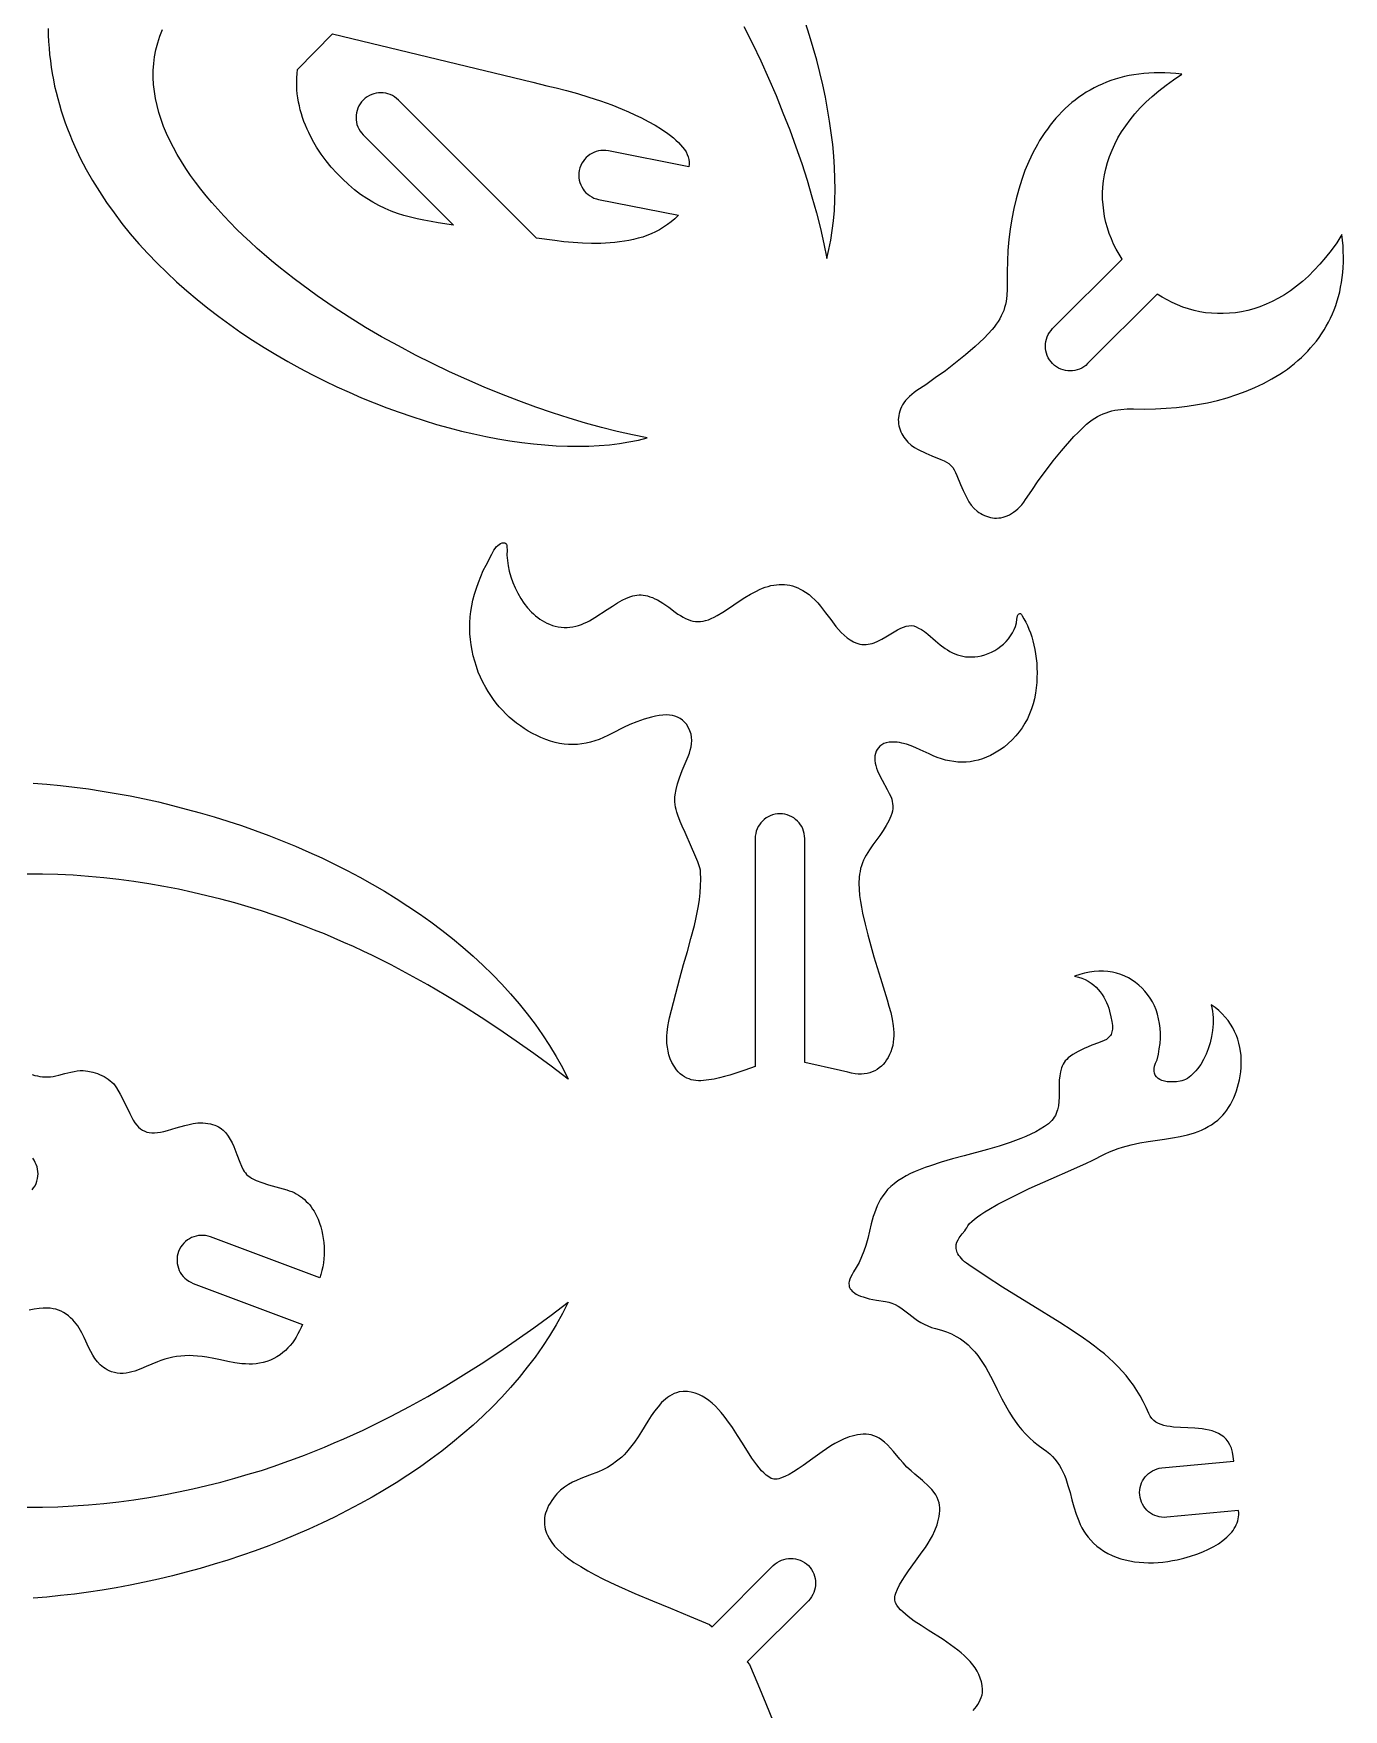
# Model space of a CAD drawing. Extents: x 4 to 246, y 5 to 420.
# Drawn here: x 164 to 243.5, y 225.2 to 326.9 of the extents above; entities that cross this region are included whole.
import ezdxf

# ---------------------------------------------------------------- set-up
doc = ezdxf.new("R2010")
doc.units = 0
doc.layers.add('IMPORT_-_TIRANO', color=18, linetype='CONTINUOUS')

msp = doc.modelspace()

# ---------------------------------------------------------------- linework, layer by layer
at = {"layer": 'IMPORT_-_TIRANO'}
for points in [[(207.12, 327.31), (207.64, 326.27), (208.14, 325.23), (208.61, 324.18), (209.07, 323.13), (209.49, 322.08), (209.9, 321.04), (210.27, 320.01), (210.63, 318.99), (210.95, 317.98), (211.25, 316.98), (211.52, 316.01), (211.76, 315.06), (211.97, 314.13), (212.15, 313.24), (212.28, 313.78), (212.39, 314.35), (212.48, 314.93), (212.56, 315.53), (212.61, 316.15), (212.64, 316.78), (212.65, 317.43), (212.64, 318.09), (212.62, 318.76), (212.57, 319.45), (212.51, 320.15), (212.42, 320.85), (212.32, 321.57), (212.2, 322.3), (212.06, 323.03), (211.9, 323.77), (211.73, 324.51), (211.54, 325.26), (211.32, 326.02), (211.1, 326.77), (210.85, 327.53)], [(164.91, 327.19), (164.92, 326.79), (164.94, 326.4), (164.97, 326), (165, 325.61), (165.05, 325.22), (165.1, 324.84), (165.16, 324.45), (165.23, 324.07), (165.31, 323.69), (165.4, 323.32), (165.5, 322.94), (165.6, 322.57), (165.71, 322.2), (165.83, 321.83), (165.95, 321.47), (166.09, 321.11), (166.23, 320.75), (166.38, 320.39), (166.53, 320.04), (166.86, 319.33), (167.22, 318.64), (167.61, 317.97), (168.02, 317.3), (168.45, 316.64), (168.91, 316), (169.39, 315.36), (169.89, 314.74), (170.42, 314.13), (170.96, 313.54), (171.52, 312.95), (172.11, 312.38), (172.7, 311.82), (173.32, 311.28), (173.95, 310.75), (174.6, 310.23), (175.26, 309.72), (175.93, 309.23), (176.61, 308.75), (177.31, 308.29), (178.01, 307.84), (178.73, 307.41), (179.45, 306.99), (180.19, 306.58), (180.92, 306.19), (181.67, 305.82), (182.42, 305.46), (183.17, 305.12), (183.93, 304.79), (184.69, 304.48), (185.45, 304.18), (186.21, 303.91), (186.97, 303.65), (187.73, 303.4), (188.48, 303.17), (189.24, 302.96), (189.99, 302.77), (190.73, 302.6), (191.47, 302.44), (192.2, 302.3), (192.93, 302.18), (193.64, 302.08), (194.35, 301.99), (195.05, 301.93), (195.73, 301.88), (196.41, 301.85), (197.07, 301.85), (197.72, 301.86), (198.35, 301.89), (198.97, 301.94), (199.57, 302.01), (200.15, 302.11), (200.72, 302.22), (201.26, 302.35), (200.37, 302.53), (199.44, 302.74), (198.49, 302.98), (197.51, 303.25), (196.52, 303.55), (195.51, 303.87), (194.49, 304.22), (193.46, 304.6), (192.42, 305), (191.37, 305.43), (190.32, 305.89), (189.27, 306.36), (188.23, 306.86), (187.19, 307.38), (186.16, 307.93), (185.14, 308.49), (184.16, 309.06), (183.18, 309.67), (182.21, 310.3), (181.24, 310.97), (180.77, 311.31), (180.3, 311.65), (179.83, 312.01), (179.37, 312.37), (178.91, 312.73), (178.46, 313.1), (178.02, 313.47), (177.59, 313.85), (177.16, 314.24), (176.75, 314.63), (176.35, 315.02), (175.95, 315.42), (175.57, 315.82), (175.2, 316.22), (174.84, 316.63), (174.5, 317.03), (174.17, 317.45), (173.85, 317.86), (173.55, 318.28), (173.27, 318.7), (173, 319.12), (172.75, 319.54), (172.51, 319.96), (172.3, 320.39), (172.1, 320.81), (171.92, 321.24), (171.77, 321.67), (171.63, 322.09), (171.52, 322.52), (171.43, 322.94), (171.36, 323.37), (171.31, 323.79), (171.29, 324.22), (171.29, 324.64), (171.32, 325.06), (171.37, 325.48), (171.45, 325.89), (171.56, 326.31), (171.7, 326.72), (171.86, 327.13)], [(164, 281.41), (164.83, 281.35), (165.67, 281.27), (166.51, 281.17), (167.36, 281.06), (168.2, 280.93), (169.05, 280.78), (169.9, 280.63), (170.75, 280.45), (171.6, 280.27), (172.45, 280.06), (173.29, 279.84), (174.14, 279.61), (174.98, 279.37), (175.82, 279.1), (176.65, 278.83), (177.48, 278.54), (178.3, 278.23), (179.11, 277.91), (179.92, 277.58), (180.72, 277.23), (181.51, 276.87), (182.29, 276.49), (183.06, 276.1), (183.82, 275.7), (184.57, 275.28), (185.31, 274.85), (186.03, 274.41), (186.74, 273.95), (187.44, 273.48), (188.12, 272.99), (188.79, 272.49), (189.44, 271.98), (190.07, 271.46), (190.69, 270.92), (191.29, 270.37), (191.87, 269.8), (192.43, 269.22), (192.97, 268.63), (193.48, 268.03), (193.98, 267.42), (194.45, 266.79), (194.9, 266.15), (195.33, 265.49), (195.73, 264.83), (196.11, 264.15), (196.46, 263.46), (195.42, 264.25), (194.37, 265.01), (193.31, 265.76), (192.26, 266.48), (191.19, 267.19), (190.12, 267.87), (189.04, 268.53), (187.95, 269.17), (186.84, 269.79), (185.72, 270.38), (184.59, 270.95), (184.02, 271.22), (183.44, 271.49), (182.85, 271.75), (182.27, 272.01), (181.67, 272.26), (181.07, 272.5), (180.47, 272.73), (179.86, 272.96), (179.24, 273.19), (178.62, 273.4), (177.85, 273.66), (177.05, 273.91), (176.23, 274.14), (175.4, 274.37), (174.55, 274.58), (173.69, 274.78), (172.82, 274.97), (171.93, 275.14), (171.03, 275.3), (170.12, 275.44), (169.21, 275.56), (168.29, 275.67), (167.36, 275.75), (166.44, 275.82), (165.51, 275.87), (164.58, 275.89), (163.65, 275.89)], [(163.95, 263.73), (164.1, 263.68), (164.26, 263.65), (164.41, 263.62), (164.57, 263.6), (164.73, 263.59), (164.89, 263.59), (165.06, 263.6), (165.22, 263.62), (165.39, 263.65), (165.57, 263.69), (165.92, 263.79), (166.3, 263.88), (166.49, 263.92), (166.67, 263.95), (166.86, 263.97), (167.04, 263.97), (167.33, 263.94), (167.62, 263.88), (167.76, 263.84), (167.9, 263.8), (168.04, 263.74), (168.18, 263.68), (168.31, 263.61), (168.44, 263.53), (168.56, 263.45), (168.68, 263.36), (168.78, 263.26), (168.89, 263.16), (168.98, 263.04), (169.06, 262.92), (169.29, 262.55), (169.49, 262.16), (169.87, 261.37), (169.97, 261.16), (170.07, 260.97), (170.18, 260.8), (170.29, 260.66), (170.4, 260.54), (170.51, 260.44), (170.64, 260.35), (170.77, 260.29), (170.9, 260.24), (171.05, 260.21), (171.2, 260.2), (171.37, 260.2), (171.55, 260.21), (171.74, 260.24), (171.94, 260.28), (172.16, 260.33), (172.69, 260.49), (173.2, 260.65), (173.46, 260.71), (173.72, 260.76), (174, 260.8), (174.15, 260.8), (174.3, 260.8), (174.46, 260.79), (174.61, 260.77), (174.76, 260.74), (174.89, 260.71), (175.02, 260.67), (175.13, 260.62), (175.24, 260.56), (175.35, 260.5), (175.44, 260.43), (175.53, 260.35), (175.69, 260.19), (175.84, 260), (175.96, 259.8), (176.07, 259.59), (176.17, 259.36), (176.36, 258.89), (176.54, 258.41), (176.64, 258.18), (176.75, 257.95), (176.81, 257.85), (176.88, 257.76), (176.95, 257.67), (177.04, 257.59), (177.14, 257.52), (177.25, 257.44), (177.38, 257.38), (177.53, 257.31), (177.87, 257.18), (178.28, 257.04), (179.39, 256.73), (179.54, 256.68), (179.69, 256.63), (179.83, 256.57), (179.97, 256.5), (180.1, 256.42), (180.22, 256.34), (180.35, 256.25), (180.46, 256.15), (180.57, 256.04), (180.68, 255.93), (180.78, 255.82), (180.88, 255.7), (180.96, 255.57), (181.05, 255.44), (181.2, 255.16), (181.29, 254.95), (181.38, 254.72), (181.45, 254.5), (181.51, 254.26), (181.56, 254.02), (181.6, 253.78), (181.63, 253.54), (181.65, 253.29), (181.66, 253.05), (181.65, 252.8), (181.63, 252.55), (181.61, 252.31), (181.57, 252.07), (181.52, 251.84), (181.46, 251.61), (181.39, 251.39), (174.77, 253.88), (174.62, 253.92), (174.47, 253.96), (174.32, 253.97), (174.18, 253.97), (174.03, 253.96), (173.89, 253.93), (173.75, 253.89), (173.62, 253.84), (173.49, 253.77), (173.37, 253.7), (173.25, 253.61), (173.15, 253.51), (173.05, 253.39), (172.97, 253.27), (172.89, 253.14), (172.83, 253), (172.78, 252.85), (172.75, 252.71), (172.74, 252.56), (172.74, 252.41), (172.75, 252.27), (172.78, 252.12), (172.82, 251.98), (172.87, 251.85), (172.93, 251.72), (173.01, 251.6), (173.1, 251.49), (173.2, 251.38), (173.31, 251.29), (173.44, 251.2), (173.57, 251.13), (173.71, 251.06), (180.34, 248.57), (180.26, 248.38), (180.17, 248.18), (180.07, 248), (179.97, 247.81), (179.86, 247.64), (179.73, 247.46), (179.6, 247.3), (179.46, 247.15), (179.31, 247), (179.15, 246.86), (178.98, 246.73), (178.79, 246.61), (178.6, 246.51), (178.4, 246.41), (178.18, 246.33), (177.95, 246.26), (177.74, 246.22), (177.53, 246.19), (177.32, 246.17), (177.11, 246.17), (176.89, 246.18), (176.67, 246.19), (176.24, 246.25), (175.81, 246.33), (175.38, 246.42), (174.96, 246.5), (174.55, 246.58), (174.26, 246.62), (173.98, 246.65), (173.72, 246.67), (173.46, 246.68), (173.2, 246.67), (172.96, 246.65), (172.71, 246.62), (172.47, 246.58), (172.23, 246.53), (171.99, 246.46), (171.76, 246.38), (171.54, 246.3), (171.21, 246.17), (170.87, 246.02), (170.53, 245.87), (170.18, 245.74), (170, 245.69), (169.82, 245.65), (169.65, 245.62), (169.47, 245.6), (169.29, 245.6), (169.11, 245.61), (168.93, 245.65), (168.75, 245.7), (168.62, 245.76), (168.49, 245.82), (168.38, 245.89), (168.27, 245.96), (168.17, 246.04), (168.07, 246.12), (167.9, 246.3), (167.75, 246.5), (167.62, 246.71), (167.5, 246.93), (167.39, 247.15), (167.11, 247.78), (166.96, 248.07), (166.8, 248.35), (166.72, 248.49), (166.62, 248.61), (166.52, 248.74), (166.41, 248.86), (166.28, 248.98), (166.15, 249.09), (166, 249.19), (165.84, 249.3), (165.7, 249.37), (165.55, 249.44), (165.39, 249.49), (165.21, 249.52), (165.03, 249.55), (164.83, 249.56), (164.61, 249.56), (164.38, 249.54), (164.07, 249.5), (163.77, 249.44)], [(163.94, 256.74), (164.03, 256.86), (164.12, 256.99), (164.18, 257.13), (164.23, 257.27), (164.27, 257.42), (164.29, 257.56), (164.3, 257.71), (164.29, 257.85), (164.27, 258), (164.24, 258.14), (164.19, 258.27), (164.13, 258.4), (164.06, 258.53), (163.98, 258.65)], [(163.65, 237.49), (164.58, 237.49), (165.51, 237.51), (166.44, 237.56), (167.36, 237.63), (168.29, 237.71), (169.21, 237.82), (170.12, 237.94), (171.03, 238.08), (171.93, 238.24), (172.82, 238.41), (173.69, 238.6), (174.55, 238.8), (175.4, 239.01), (176.23, 239.24), (177.05, 239.48), (177.85, 239.72), (178.62, 239.98), (179.24, 240.19), (179.86, 240.42), (180.47, 240.65), (181.07, 240.88), (181.67, 241.13), (182.27, 241.38), (182.85, 241.63), (183.44, 241.89), (184.02, 242.16), (184.59, 242.44), (185.72, 243), (186.84, 243.59), (187.95, 244.21), (189.04, 244.85), (190.12, 245.51), (191.19, 246.19), (192.26, 246.9), (193.31, 247.62), (194.37, 248.37), (195.42, 249.14), (196.46, 249.92), (196.11, 249.23), (195.73, 248.55), (195.33, 247.89), (194.9, 247.23), (194.45, 246.59), (193.98, 245.97), (193.48, 245.35), (192.97, 244.75), (192.43, 244.16), (191.87, 243.58), (191.29, 243.01), (190.69, 242.46), (190.07, 241.93), (189.44, 241.4), (188.79, 240.89), (188.12, 240.39), (187.44, 239.9), (186.74, 239.43), (186.03, 238.97), (185.31, 238.53), (184.57, 238.1), (183.82, 237.68), (183.06, 237.28), (182.29, 236.89), (181.51, 236.51), (180.72, 236.15), (179.92, 235.8), (179.11, 235.47), (178.3, 235.15), (177.48, 234.84), (176.65, 234.55), (175.82, 234.28), (174.98, 234.02), (174.14, 233.77), (173.29, 233.54), (172.45, 233.32), (171.6, 233.12), (170.75, 232.93), (169.9, 232.75), (169.05, 232.6), (168.2, 232.45), (167.36, 232.33), (166.51, 232.21), (165.67, 232.12), (164.83, 232.03), (164, 231.97)], [(221.03, 225.15), (221.13, 225.27), (221.23, 225.39), (221.32, 225.52), (221.4, 225.66), (221.46, 225.8), (221.52, 225.94), (221.57, 226.1), (221.59, 226.23), (221.59, 226.43), (221.57, 226.67), (221.53, 226.89), (221.46, 227.11), (221.38, 227.33), (221.27, 227.54), (221.14, 227.74), (221, 227.93), (220.84, 228.12), (220.67, 228.3), (220.49, 228.48), (220.3, 228.65), (220.09, 228.82), (219.66, 229.14), (219.21, 229.45), (218.3, 230.03), (217.87, 230.31), (217.45, 230.58), (217.08, 230.85), (216.92, 230.99), (216.76, 231.13), (216.62, 231.26), (216.5, 231.4), (216.4, 231.54), (216.32, 231.69), (216.29, 231.76), (216.27, 231.85), (216.27, 231.94), (216.28, 232.04), (216.3, 232.15), (216.33, 232.26), (216.43, 232.51), (216.56, 232.77), (216.72, 233.04), (216.9, 233.33), (217.1, 233.62), (217.52, 234.21), (217.94, 234.78), (218.13, 235.05), (218.3, 235.3), (218.44, 235.54), (218.56, 235.74), (218.71, 236.08), (218.84, 236.42), (218.89, 236.59), (218.93, 236.76), (218.97, 236.93), (218.99, 237.1), (219, 237.27), (219, 237.44), (218.99, 237.6), (218.96, 237.76), (218.91, 237.92), (218.85, 238.08), (218.77, 238.23), (218.67, 238.38), (218.52, 238.56), (218.34, 238.74), (217.95, 239.1), (217.49, 239.48), (217.26, 239.69), (217.01, 239.92), (216.78, 240.17), (216.57, 240.4), (216.19, 240.86), (216.01, 241.06), (215.83, 241.26), (215.65, 241.43), (215.47, 241.58), (215.32, 241.68), (215.17, 241.76), (215.01, 241.82), (214.85, 241.87), (214.69, 241.9), (214.53, 241.91), (214.36, 241.91), (214.19, 241.9), (214.02, 241.88), (213.85, 241.84), (213.68, 241.8), (213.51, 241.75), (213.17, 241.62), (212.84, 241.46), (212.63, 241.35), (212.39, 241.21), (211.87, 240.85), (211.3, 240.43), (210.71, 240.01), (210.42, 239.81), (210.13, 239.63), (209.86, 239.47), (209.6, 239.34), (209.35, 239.24), (209.24, 239.21), (209.13, 239.19), (209.03, 239.18), (208.94, 239.18), (208.85, 239.2), (208.78, 239.23), (208.63, 239.32), (208.48, 239.43), (208.33, 239.56), (208.19, 239.7), (208.04, 239.87), (207.9, 240.05), (207.61, 240.45), (207.03, 241.36), (206.73, 241.84), (206.42, 242.32), (206.09, 242.78), (205.92, 243.01), (205.75, 243.22), (205.57, 243.42), (205.39, 243.61), (205.2, 243.79), (205, 243.95), (204.8, 244.1), (204.59, 244.22), (204.38, 244.33), (204.16, 244.41), (203.93, 244.47), (203.69, 244.5), (203.44, 244.5), (203.19, 244.48), (203.03, 244.43), (202.89, 244.38), (202.75, 244.31), (202.61, 244.23), (202.48, 244.14), (202.36, 244.04), (202.24, 243.94), (202.13, 243.83), (201.91, 243.58), (201.7, 243.31), (201.5, 243.02), (201.3, 242.71), (200.9, 242.08), (200.7, 241.75), (200.48, 241.43), (200.24, 241.12), (199.99, 240.82), (199.85, 240.67), (199.71, 240.53), (199.56, 240.4), (199.4, 240.27), (199.13, 240.07), (198.85, 239.9), (198.57, 239.76), (198.3, 239.63), (197.75, 239.42), (197.23, 239.22), (196.97, 239.11), (196.72, 239), (196.47, 238.86), (196.23, 238.7), (196, 238.51), (195.89, 238.41), (195.78, 238.29), (195.67, 238.17), (195.57, 238.04), (195.46, 237.89), (195.36, 237.73), (195.27, 237.58), (195.2, 237.42), (195.14, 237.27), (195.09, 237.12), (195.05, 236.98), (195.03, 236.83), (195.02, 236.69), (195.02, 236.56), (195.02, 236.42), (195.04, 236.29), (195.07, 236.16), (195.1, 236.03), (195.15, 235.91), (195.2, 235.79), (195.32, 235.56), (195.47, 235.34), (195.64, 235.13), (195.82, 234.93), (196.01, 234.75), (196.21, 234.58), (196.41, 234.42), (196.81, 234.14), (197.23, 233.88), (197.66, 233.62), (198.1, 233.38), (198.56, 233.14), (199.03, 232.91), (199.51, 232.69), (200.51, 232.25), (201.57, 231.81), (202.67, 231.36), (203.83, 230.88), (205.04, 230.37), (205.19, 230.22), (208.9, 233.94), (209.02, 234.04), (209.14, 234.13), (209.27, 234.21), (209.4, 234.27), (209.54, 234.32), (209.68, 234.35), (209.82, 234.37), (209.97, 234.38), (210.11, 234.37), (210.25, 234.35), (210.39, 234.32), (210.53, 234.27), (210.66, 234.21), (210.79, 234.13), (210.91, 234.04), (211.03, 233.94), (211.13, 233.82), (211.22, 233.7), (211.3, 233.57), (211.36, 233.44), (211.41, 233.3), (211.44, 233.16), (211.46, 233.02), (211.47, 232.88), (211.46, 232.73), (211.44, 232.59), (211.41, 232.45), (211.36, 232.31), (211.3, 232.18), (211.22, 232.05), (211.13, 231.93), (211.03, 231.81), (207.31, 228.1), (207.46, 227.95), (207.97, 226.74), (208.45, 225.58), (208.9, 224.48)]]:
    msp.add_lwpolyline(points, dxfattribs=at)
for points in [[(183.13, 317.72), (182.77, 318.06), (182.42, 318.41), (182.09, 318.78), (181.77, 319.17), (181.48, 319.57), (181.2, 319.99), (180.95, 320.42), (180.72, 320.87), (180.62, 321.09), (180.52, 321.32), (180.43, 321.55), (180.35, 321.78), (180.28, 322.02), (180.21, 322.25), (180.16, 322.49), (180.11, 322.73), (180.07, 322.98), (180.03, 323.22), (180.01, 323.46), (180, 323.71), (180, 323.96), (180, 324.2), (180.02, 324.45), (180.05, 324.7), (182.16, 326.86), (194.31, 323.93), (195.17, 323.72), (195.73, 323.59), (196.36, 323.42), (197.02, 323.24), (197.72, 323.03), (198.42, 322.8), (199.1, 322.56), (199.74, 322.3), (200.11, 322.14), (200.5, 321.96), (200.91, 321.76), (201.32, 321.55), (201.73, 321.32), (202.12, 321.08), (202.5, 320.82), (202.67, 320.69), (202.84, 320.55), (203, 320.42), (203.15, 320.28), (203.28, 320.14), (203.4, 319.99), (203.51, 319.85), (203.61, 319.7), (203.68, 319.55), (203.74, 319.4), (203.78, 319.25), (203.8, 319.1), (203.8, 318.95), (203.78, 318.8), (198.9, 319.76), (198.75, 319.79), (198.59, 319.79), (198.45, 319.78), (198.3, 319.76), (198.16, 319.72), (198.02, 319.67), (197.89, 319.61), (197.77, 319.54), (197.65, 319.45), (197.55, 319.36), (197.45, 319.25), (197.36, 319.13), (197.29, 319.01), (197.22, 318.87), (197.17, 318.73), (197.13, 318.58), (197.11, 318.43), (197.1, 318.28), (197.11, 318.13), (197.13, 317.98), (197.17, 317.84), (197.22, 317.71), (197.28, 317.58), (197.36, 317.45), (197.44, 317.34), (197.54, 317.23), (197.65, 317.13), (197.76, 317.05), (197.89, 316.97), (198.02, 316.9), (198.17, 316.85), (198.31, 316.82), (203.15, 315.86), (202.94, 315.65), (202.71, 315.46), (202.48, 315.29), (202.25, 315.13), (202.01, 314.98), (201.76, 314.85), (201.5, 314.73), (201.24, 314.63), (200.98, 314.54), (200.71, 314.46), (200.43, 314.39), (200.15, 314.33), (199.87, 314.28), (199.58, 314.24), (199.29, 314.21), (199, 314.18), (198.44, 314.15), (197.88, 314.15), (197.32, 314.17), (196.76, 314.2), (196.2, 314.25), (195.65, 314.32), (194.54, 314.47), (186.16, 322.85), (186.05, 322.95), (185.93, 323.04), (185.8, 323.12), (185.67, 323.18), (185.53, 323.23), (185.39, 323.26), (185.24, 323.29), (185.1, 323.29), (184.96, 323.29), (184.81, 323.27), (184.67, 323.23), (184.54, 323.18), (184.4, 323.12), (184.27, 323.05), (184.15, 322.96), (184.04, 322.86), (183.93, 322.74), (183.84, 322.62), (183.77, 322.49), (183.71, 322.36), (183.66, 322.22), (183.62, 322.08), (183.6, 321.94), (183.59, 321.8), (183.6, 321.65), (183.62, 321.51), (183.65, 321.37), (183.7, 321.23), (183.76, 321.1), (183.84, 320.97), (183.93, 320.85), (184.03, 320.73), (189.51, 315.25), (188.58, 315.4), (188.14, 315.48), (187.71, 315.56), (187.29, 315.65), (186.89, 315.74), (186.49, 315.85), (186.1, 315.97), (185.72, 316.11), (185.35, 316.27), (184.97, 316.45), (184.61, 316.65), (184.24, 316.87), (183.87, 317.12), (183.5, 317.41)], [(243.4, 314.69), (243.08, 314.19), (242.75, 313.73), (242.41, 313.3), (242.06, 312.9), (241.71, 312.52), (241.36, 312.17), (241, 311.85), (240.64, 311.55), (240.28, 311.28), (239.91, 311.04), (239.54, 310.82), (239.17, 310.63), (238.8, 310.46), (238.42, 310.31), (238.05, 310.18), (237.68, 310.08), (237.31, 310), (236.94, 309.94), (236.57, 309.91), (236.2, 309.89), (235.84, 309.89), (235.48, 309.91), (235.12, 309.95), (234.77, 310.01), (234.43, 310.09), (234.09, 310.18), (233.75, 310.29), (233.43, 310.42), (233.1, 310.56), (232.79, 310.72), (232.49, 310.89), (232.19, 311.07), (227.97, 306.86), (227.86, 306.75), (227.74, 306.66), (227.61, 306.59), (227.48, 306.53), (227.34, 306.48), (227.2, 306.44), (227.06, 306.42), (226.91, 306.42), (226.77, 306.42), (226.62, 306.44), (226.48, 306.48), (226.35, 306.53), (226.21, 306.59), (226.08, 306.66), (225.96, 306.75), (225.85, 306.86), (225.75, 306.97), (225.66, 307.09), (225.58, 307.22), (225.52, 307.35), (225.47, 307.49), (225.44, 307.63), (225.42, 307.77), (225.41, 307.92), (225.42, 308.06), (225.44, 308.2), (225.47, 308.35), (225.52, 308.48), (225.58, 308.62), (225.66, 308.74), (225.75, 308.87), (225.85, 308.98), (230.07, 313.2), (229.88, 313.49), (229.71, 313.8), (229.55, 314.11), (229.41, 314.43), (229.28, 314.76), (229.17, 315.09), (229.08, 315.43), (229, 315.78), (228.95, 316.13), (228.91, 316.49), (228.88, 316.84), (228.88, 317.21), (228.9, 317.57), (228.94, 317.94), (229, 318.31), (229.08, 318.68), (229.18, 319.06), (229.3, 319.43), (229.45, 319.8), (229.62, 320.17), (229.81, 320.55), (230.03, 320.92), (230.28, 321.28), (230.55, 321.65), (230.84, 322.01), (231.16, 322.37), (231.51, 322.72), (231.89, 323.07), (232.29, 323.41), (232.73, 323.75), (233.19, 324.08), (233.68, 324.41), (233.33, 324.45), (232.99, 324.47), (232.66, 324.49), (232.33, 324.5), (232.01, 324.49), (231.69, 324.48), (231.38, 324.46), (231.08, 324.42), (230.78, 324.38), (230.49, 324.33), (230.2, 324.27), (229.92, 324.19), (229.65, 324.11), (229.38, 324.03), (229.12, 323.93), (228.86, 323.82), (228.61, 323.71), (228.36, 323.59), (228.12, 323.45), (227.89, 323.32), (227.66, 323.17), (227.44, 323.02), (227.22, 322.85), (227.01, 322.69), (226.81, 322.51), (226.61, 322.33), (226.41, 322.14), (226.22, 321.94), (226.04, 321.74), (225.86, 321.53), (225.69, 321.32), (225.53, 321.09), (225.37, 320.87), (225.21, 320.63), (225.06, 320.4), (224.92, 320.15), (224.65, 319.65), (224.4, 319.13), (224.17, 318.58), (223.97, 318.03), (223.79, 317.45), (223.63, 316.86), (223.49, 316.26), (223.37, 315.64), (223.27, 315.02), (223.19, 314.38), (223.14, 313.73), (223.11, 313.08), (223.09, 312.42), (223.1, 311.76), (223.1, 311.37), (223.07, 310.99), (223.05, 310.81), (223.02, 310.63), (222.98, 310.45), (222.93, 310.27), (222.88, 310.09), (222.81, 309.92), (222.73, 309.75), (222.64, 309.58), (222.55, 309.41), (222.43, 309.25), (222.31, 309.08), (222.17, 308.92), (221.94, 308.66), (221.69, 308.41), (221.42, 308.15), (221.14, 307.89), (220.56, 307.39), (219.95, 306.9), (219.34, 306.43), (218.73, 305.99), (218.15, 305.58), (217.61, 305.22), (217.45, 305.1), (217.3, 304.99), (217.16, 304.86), (217.04, 304.74), (216.93, 304.62), (216.83, 304.49), (216.75, 304.36), (216.68, 304.23), (216.62, 304.1), (216.57, 303.97), (216.53, 303.84), (216.51, 303.71), (216.49, 303.58), (216.48, 303.46), (216.49, 303.33), (216.5, 303.2), (216.52, 303.08), (216.56, 302.96), (216.59, 302.84), (216.64, 302.72), (216.7, 302.61), (216.76, 302.5), (216.83, 302.39), (216.9, 302.29), (217.07, 302.09), (217.26, 301.92), (217.47, 301.77), (217.7, 301.64), (218.16, 301.43), (218.53, 301.27), (219.06, 301.05), (219.26, 300.97), (219.41, 300.89), (219.55, 300.8), (219.68, 300.68), (219.79, 300.56), (219.88, 300.42), (219.96, 300.26), (220.04, 300.07), (220.26, 299.53), (220.42, 299.16), (220.64, 298.71), (220.76, 298.48), (220.91, 298.27), (221.09, 298.08), (221.28, 297.91), (221.38, 297.83), (221.49, 297.76), (221.6, 297.7), (221.71, 297.65), (221.83, 297.6), (221.95, 297.56), (222.07, 297.53), (222.2, 297.51), (222.32, 297.49), (222.45, 297.49), (222.58, 297.5), (222.71, 297.51), (222.84, 297.54), (222.97, 297.58), (223.1, 297.62), (223.23, 297.68), (223.36, 297.76), (223.48, 297.84), (223.61, 297.94), (223.74, 298.05), (223.86, 298.17), (223.98, 298.3), (224.1, 298.45), (224.21, 298.62), (224.58, 299.16), (224.98, 299.74), (225.42, 300.34), (225.89, 300.96), (226.38, 301.57), (226.63, 301.86), (226.89, 302.15), (227.14, 302.43), (227.4, 302.69), (227.66, 302.95), (227.91, 303.18), (228.08, 303.32), (228.24, 303.44), (228.4, 303.55), (228.57, 303.65), (228.74, 303.74), (228.91, 303.82), (229.09, 303.88), (229.26, 303.94), (229.44, 303.99), (229.62, 304.03), (229.8, 304.06), (229.99, 304.08), (230.36, 304.11), (230.75, 304.11), (231.42, 304.1), (232.08, 304.11), (232.73, 304.15), (233.37, 304.2), (234.01, 304.28), (234.64, 304.37), (235.25, 304.49), (235.85, 304.63), (236.44, 304.79), (237.02, 304.98), (237.58, 305.18), (238.12, 305.41), (238.64, 305.66), (239.15, 305.93), (239.39, 306.07), (239.63, 306.22), (239.86, 306.37), (240.09, 306.53), (240.31, 306.7), (240.52, 306.87), (240.73, 307.05), (240.94, 307.23), (241.13, 307.42), (241.32, 307.61), (241.5, 307.81), (241.68, 308.02), (241.85, 308.23), (242.01, 308.45), (242.16, 308.67), (242.31, 308.9), (242.45, 309.13), (242.58, 309.37), (242.7, 309.62), (242.82, 309.87), (242.92, 310.12), (243.02, 310.39), (243.11, 310.66), (243.19, 310.93), (243.26, 311.21), (243.32, 311.5), (243.37, 311.79), (243.42, 312.09), (243.45, 312.39), (243.47, 312.7), (243.49, 313.02), (243.49, 313.34), (243.48, 313.67), (243.47, 314), (243.44, 314.34)], [(216.15, 280.03), (216.15, 279.87), (216.13, 279.71), (216.09, 279.56), (216.04, 279.41), (215.98, 279.27), (215.91, 279.12), (215.76, 278.84), (215.57, 278.54), (215.37, 278.24), (214.94, 277.66), (214.73, 277.36), (214.54, 277.05), (214.46, 276.9), (214.38, 276.73), (214.31, 276.57), (214.25, 276.4), (214.2, 276.23), (214.17, 276.05), (214.14, 275.88), (214.12, 275.7), (214.1, 275.33), (214.11, 274.97), (214.14, 274.6), (214.19, 274.23), (214.25, 273.88), (214.32, 273.53), (214.47, 272.86), (214.64, 272.2), (214.82, 271.54), (215.01, 270.88), (215.41, 269.57), (215.81, 268.26), (215.92, 267.88), (216.03, 267.49), (216.11, 267.09), (216.18, 266.69), (216.2, 266.49), (216.21, 266.29), (216.21, 266.09), (216.2, 265.89), (216.18, 265.69), (216.15, 265.5), (216.1, 265.31), (216.03, 265.11), (215.96, 264.94), (215.87, 264.77), (215.78, 264.62), (215.68, 264.48), (215.57, 264.35), (215.46, 264.23), (215.33, 264.13), (215.2, 264.03), (215.06, 263.95), (214.91, 263.89), (214.75, 263.83), (214.59, 263.8), (214.42, 263.77), (214.25, 263.76), (214.06, 263.76), (213.87, 263.78), (213.65, 263.82), (213.42, 263.87), (212.97, 263.97), (210.81, 264.47), (210.81, 278.05), (210.8, 278.2), (210.78, 278.35), (210.74, 278.5), (210.69, 278.63), (210.63, 278.77), (210.55, 278.89), (210.47, 279.01), (210.37, 279.11), (210.26, 279.21), (210.15, 279.3), (210.02, 279.37), (209.89, 279.43), (209.75, 279.48), (209.61, 279.52), (209.46, 279.54), (209.31, 279.55), (209.15, 279.54), (209.01, 279.52), (208.86, 279.48), (208.72, 279.43), (208.59, 279.37), (208.47, 279.3), (208.35, 279.21), (208.25, 279.11), (208.15, 279.01), (208.06, 278.89), (207.99, 278.77), (207.92, 278.63), (207.87, 278.5), (207.84, 278.35), (207.81, 278.2), (207.81, 278.05), (207.81, 264.21), (207.18, 264), (206.57, 263.8), (206.26, 263.7), (205.95, 263.61), (205.63, 263.53), (205.31, 263.46), (204.99, 263.41), (204.67, 263.37), (204.51, 263.36), (204.36, 263.36), (204.21, 263.37), (204.07, 263.39), (203.93, 263.42), (203.79, 263.47), (203.65, 263.52), (203.52, 263.59), (203.39, 263.67), (203.26, 263.77), (203.14, 263.89), (203.03, 264.02), (202.88, 264.24), (202.75, 264.46), (202.65, 264.69), (202.57, 264.92), (202.52, 265.15), (202.48, 265.39), (202.45, 265.62), (202.45, 265.85), (202.45, 266.07), (202.46, 266.28), (202.5, 266.65), (202.56, 266.96), (202.61, 267.17), (203.24, 269.58), (203.46, 270.4), (203.69, 271.19), (203.91, 271.98), (204.12, 272.77), (204.21, 273.16), (204.29, 273.56), (204.37, 273.96), (204.42, 274.36), (204.47, 274.76), (204.49, 275.17), (204.5, 275.58), (204.49, 276), (204.48, 276.13), (204.44, 276.28), (204.32, 276.64), (204.15, 277.07), (203.95, 277.53), (203.55, 278.42), (203.37, 278.79), (203.25, 279.08), (203.11, 279.46), (203.05, 279.64), (203.01, 279.81), (202.98, 279.96), (202.95, 280.12), (202.94, 280.27), (202.94, 280.42), (202.94, 280.56), (202.95, 280.71), (203.01, 281.02), (203.09, 281.36), (203.21, 281.73), (203.38, 282.18), (203.56, 282.61), (203.73, 283.02), (203.81, 283.22), (203.87, 283.41), (203.92, 283.61), (203.95, 283.8), (203.96, 283.99), (203.95, 284.19), (203.92, 284.38), (203.85, 284.58), (203.76, 284.77), (203.63, 284.98), (203.52, 285.11), (203.39, 285.23), (203.25, 285.33), (203.1, 285.41), (202.94, 285.48), (202.78, 285.52), (202.6, 285.54), (202.42, 285.55), (202.2, 285.54), (201.97, 285.51), (201.75, 285.47), (201.52, 285.42), (201.29, 285.36), (201.07, 285.29), (200.62, 285.13), (200.2, 284.96), (199.81, 284.78), (199.15, 284.44), (198.87, 284.3), (198.6, 284.17), (198.34, 284.06), (198.07, 283.97), (197.81, 283.89), (197.55, 283.83), (197.28, 283.79), (197.02, 283.76), (196.75, 283.75), (196.49, 283.75), (196.22, 283.78), (195.94, 283.82), (195.67, 283.88), (195.39, 283.96), (195.1, 284.06), (194.81, 284.17), (194.55, 284.29), (194.29, 284.42), (194.04, 284.57), (193.79, 284.72), (193.56, 284.88), (193.32, 285.05), (193.1, 285.23), (192.88, 285.42), (192.68, 285.62), (192.48, 285.83), (192.28, 286.04), (192.1, 286.27), (191.93, 286.49), (191.76, 286.73), (191.6, 286.97), (191.46, 287.22), (191.29, 287.53), (191.14, 287.84), (191.01, 288.15), (190.89, 288.48), (190.79, 288.8), (190.7, 289.13), (190.63, 289.46), (190.57, 289.79), (190.53, 290.13), (190.5, 290.47), (190.49, 290.8), (190.5, 291.14), (190.52, 291.49), (190.56, 291.83), (190.61, 292.17), (190.68, 292.51), (190.78, 292.87), (190.89, 293.23), (191.02, 293.59), (191.16, 293.94), (191.31, 294.3), (191.48, 294.64), (191.82, 295.31), (191.95, 295.54), (192.03, 295.64), (192.1, 295.74), (192.19, 295.82), (192.27, 295.89), (192.36, 295.94), (192.46, 295.98), (192.55, 295.99), (192.62, 295.98), (192.67, 295.95), (192.71, 295.9), (192.73, 295.83), (192.74, 295.75), (192.75, 295.55), (192.74, 295.24), (192.77, 294.92), (192.82, 294.59), (192.89, 294.26), (192.98, 293.92), (193.1, 293.59), (193.24, 293.26), (193.4, 292.93), (193.58, 292.62), (193.78, 292.33), (194, 292.05), (194.23, 291.79), (194.35, 291.68), (194.48, 291.56), (194.61, 291.46), (194.75, 291.36), (194.88, 291.27), (195.03, 291.19), (195.17, 291.11), (195.32, 291.05), (195.5, 290.98), (195.68, 290.93), (195.86, 290.9), (196.04, 290.87), (196.22, 290.86), (196.4, 290.86), (196.57, 290.88), (196.75, 290.9), (196.92, 290.94), (197.09, 290.98), (197.26, 291.04), (197.43, 291.11), (197.6, 291.18), (197.76, 291.26), (198.08, 291.45), (198.83, 291.94), (199.15, 292.15), (199.45, 292.34), (199.73, 292.5), (200, 292.63), (200.26, 292.73), (200.38, 292.77), (200.51, 292.8), (200.63, 292.82), (200.76, 292.83), (200.89, 292.83), (201.01, 292.82), (201.15, 292.8), (201.28, 292.77), (201.42, 292.72), (201.57, 292.67), (201.72, 292.6), (201.87, 292.53), (202.2, 292.33), (202.56, 292.09), (202.96, 291.79), (203.12, 291.67), (203.28, 291.57), (203.43, 291.48), (203.58, 291.4), (203.73, 291.33), (203.88, 291.28), (204.03, 291.24), (204.18, 291.22), (204.33, 291.21), (204.49, 291.22), (204.64, 291.24), (204.8, 291.27), (204.97, 291.32), (205.14, 291.39), (205.32, 291.47), (205.5, 291.57), (205.84, 291.78), (206.18, 292), (206.84, 292.45), (207.18, 292.67), (207.52, 292.87), (207.88, 293.06), (208.06, 293.15), (208.25, 293.23), (208.42, 293.29), (208.59, 293.34), (208.76, 293.39), (208.93, 293.42), (209.09, 293.44), (209.26, 293.46), (209.42, 293.46), (209.59, 293.45), (209.75, 293.44), (209.91, 293.41), (210.07, 293.37), (210.23, 293.32), (210.39, 293.26), (210.54, 293.18), (210.7, 293.1), (210.86, 293), (211.07, 292.85), (211.25, 292.7), (211.43, 292.53), (211.6, 292.34), (211.77, 292.15), (212.08, 291.74), (212.39, 291.33), (212.7, 290.92), (212.86, 290.73), (213.03, 290.55), (213.2, 290.38), (213.38, 290.23), (213.57, 290.1), (213.76, 289.99), (213.9, 289.93), (214.03, 289.88), (214.16, 289.85), (214.28, 289.83), (214.41, 289.82), (214.53, 289.83), (214.66, 289.84), (214.78, 289.86), (214.9, 289.89), (215.02, 289.93), (215.25, 290.03), (215.49, 290.15), (215.72, 290.29), (216.23, 290.59), (216.44, 290.71), (216.63, 290.81), (216.81, 290.88), (216.97, 290.93), (217.12, 290.96), (217.27, 290.97), (217.42, 290.95), (217.56, 290.9), (217.72, 290.82), (217.89, 290.72), (218.07, 290.6), (218.27, 290.44), (218.74, 290.04), (219.03, 289.79), (219.32, 289.58), (219.47, 289.49), (219.62, 289.4), (219.77, 289.32), (219.92, 289.25), (220.07, 289.2), (220.23, 289.15), (220.4, 289.11), (220.57, 289.08), (220.75, 289.07), (220.93, 289.07), (221.12, 289.08), (221.32, 289.1), (221.53, 289.14), (221.74, 289.19), (221.94, 289.27), (222.14, 289.35), (222.34, 289.46), (222.53, 289.58), (222.7, 289.71), (222.87, 289.85), (223.03, 290), (223.17, 290.17), (223.3, 290.34), (223.42, 290.53), (223.51, 290.72), (223.59, 290.92), (223.65, 291.13), (223.68, 291.35), (223.69, 291.45), (223.72, 291.55), (223.76, 291.63), (223.78, 291.66), (223.81, 291.68), (223.85, 291.7), (223.87, 291.7), (223.9, 291.7), (223.91, 291.68), (223.95, 291.63), (223.99, 291.56), (224.11, 291.37), (224.22, 291.18), (224.32, 290.97), (224.41, 290.75), (224.5, 290.52), (224.58, 290.29), (224.65, 290.04), (224.71, 289.78), (224.77, 289.52), (224.81, 289.25), (224.85, 288.97), (224.88, 288.69), (224.89, 288.4), (224.9, 288.11), (224.89, 287.82), (224.88, 287.52), (224.85, 287.19), (224.8, 286.86), (224.74, 286.53), (224.66, 286.22), (224.56, 285.91), (224.45, 285.61), (224.32, 285.32), (224.17, 285.04), (224.01, 284.77), (223.82, 284.52), (223.62, 284.27), (223.4, 284.03), (223.16, 283.81), (222.9, 283.6), (222.62, 283.41), (222.33, 283.22), (222.08, 283.09), (221.84, 282.98), (221.59, 282.89), (221.34, 282.81), (221.1, 282.76), (220.85, 282.71), (220.6, 282.69), (220.35, 282.68), (220.1, 282.69), (219.85, 282.72), (219.6, 282.76), (219.35, 282.81), (219.1, 282.88), (218.85, 282.97), (218.6, 283.06), (218.35, 283.18), (217.81, 283.44), (217.54, 283.56), (217.27, 283.67), (216.99, 283.77), (216.71, 283.84), (216.56, 283.87), (216.41, 283.89), (216.27, 283.9), (216.11, 283.9), (215.93, 283.89), (215.76, 283.86), (215.61, 283.81), (215.48, 283.74), (215.37, 283.66), (215.28, 283.56), (215.2, 283.46), (215.14, 283.34), (215.1, 283.21), (215.07, 283.07), (215.06, 282.93), (215.07, 282.78), (215.09, 282.62), (215.12, 282.47), (215.17, 282.31), (215.23, 282.15), (215.37, 281.86), (215.51, 281.58), (215.82, 281.03), (215.94, 280.78), (216.05, 280.55), (216.09, 280.43), (216.12, 280.3), (216.14, 280.17)], [(226.61, 264.56), (226.54, 264.46), (226.48, 264.36), (226.43, 264.25), (226.38, 264.14), (226.32, 263.9), (226.28, 263.66), (226.25, 263.4), (226.25, 263.14), (226.25, 262.61), (226.25, 262.35), (226.23, 262.09), (226.2, 261.84), (226.15, 261.59), (226.11, 261.48), (226.07, 261.36), (226.02, 261.25), (225.95, 261.14), (225.88, 261.04), (225.8, 260.94), (225.7, 260.84), (225.59, 260.75), (225.35, 260.58), (225.09, 260.42), (224.82, 260.26), (224.53, 260.12), (224.23, 259.98), (223.92, 259.85), (223.6, 259.73), (223.28, 259.61), (222.6, 259.39), (221.9, 259.19), (220.48, 258.81), (219.78, 258.62), (219.09, 258.42), (218.43, 258.2), (218.12, 258.09), (217.81, 257.97), (217.51, 257.85), (217.23, 257.72), (216.96, 257.58), (216.7, 257.43), (216.46, 257.28), (216.23, 257.11), (216.03, 256.94), (215.84, 256.75), (215.68, 256.56), (215.54, 256.37), (215.41, 256.17), (215.3, 255.96), (215.2, 255.76), (215.12, 255.54), (215.04, 255.33), (214.97, 255.11), (214.84, 254.67), (214.73, 254.23), (214.63, 253.79), (214.51, 253.36), (214.4, 253.02), (214.26, 252.67), (214.11, 252.33), (213.94, 252.03), (213.77, 251.76), (213.69, 251.61), (213.61, 251.47), (213.55, 251.32), (213.5, 251.17), (213.49, 251.1), (213.49, 251.03), (213.5, 250.95), (213.51, 250.88), (213.53, 250.81), (213.57, 250.74), (213.62, 250.67), (213.68, 250.6), (213.75, 250.54), (213.84, 250.47), (213.94, 250.41), (214.06, 250.35), (214.2, 250.29), (214.35, 250.24), (214.53, 250.18), (214.72, 250.13), (215.16, 250.04), (215.7, 249.96), (215.91, 249.92), (216.1, 249.86), (216.29, 249.78), (216.47, 249.69), (216.64, 249.58), (216.8, 249.46), (217.13, 249.21), (217.48, 248.94), (217.66, 248.81), (217.85, 248.69), (218.05, 248.58), (218.27, 248.48), (218.5, 248.39), (218.75, 248.32), (219.1, 248.23), (219.42, 248.12), (219.72, 248), (220, 247.85), (220.26, 247.69), (220.5, 247.51), (220.72, 247.33), (220.93, 247.12), (221.12, 246.91), (221.31, 246.68), (221.48, 246.45), (221.64, 246.21), (221.79, 245.96), (221.94, 245.7), (222.22, 245.17), (222.49, 244.62), (222.77, 244.06), (223.07, 243.51), (223.23, 243.23), (223.4, 242.96), (223.58, 242.7), (223.77, 242.43), (223.98, 242.18), (224.2, 241.93), (224.44, 241.69), (224.7, 241.46), (224.97, 241.24), (225.27, 241.03), (225.48, 240.88), (225.67, 240.72), (225.84, 240.56), (225.99, 240.39), (226.13, 240.21), (226.26, 240.02), (226.37, 239.83), (226.47, 239.63), (226.56, 239.43), (226.64, 239.23), (226.78, 238.81), (226.91, 238.38), (227.02, 237.94), (227.14, 237.51), (227.27, 237.07), (227.35, 236.86), (227.43, 236.65), (227.52, 236.44), (227.62, 236.24), (227.74, 236.04), (227.86, 235.85), (228, 235.66), (228.16, 235.48), (228.33, 235.3), (228.52, 235.13), (228.73, 234.97), (228.96, 234.82), (229.2, 234.68), (229.46, 234.56), (229.71, 234.45), (229.98, 234.36), (230.25, 234.29), (230.53, 234.23), (230.81, 234.18), (231.09, 234.15), (231.38, 234.13), (231.67, 234.12), (231.96, 234.12), (232.25, 234.14), (232.54, 234.16), (232.83, 234.2), (233.11, 234.25), (233.4, 234.3), (233.81, 234.4), (234.21, 234.52), (234.6, 234.64), (234.96, 234.78), (235.3, 234.93), (235.62, 235.1), (235.91, 235.27), (236.18, 235.46), (236.42, 235.66), (236.62, 235.86), (236.71, 235.97), (236.8, 236.08), (236.87, 236.19), (236.94, 236.31), (236.99, 236.42), (237.04, 236.54), (237.08, 236.66), (237.11, 236.78), (237.13, 236.9), (237.14, 237.03), (237.14, 237.15), (237.12, 237.28), (232.77, 236.88), (232.62, 236.87), (232.46, 236.88), (232.32, 236.9), (232.18, 236.94), (232.04, 236.99), (231.91, 237.05), (231.78, 237.13), (231.67, 237.21), (231.56, 237.31), (231.47, 237.42), (231.38, 237.53), (231.3, 237.66), (231.24, 237.79), (231.19, 237.93), (231.15, 238.07), (231.13, 238.23), (231.12, 238.38), (231.13, 238.53), (231.15, 238.68), (231.19, 238.82), (231.24, 238.96), (231.3, 239.09), (231.38, 239.21), (231.46, 239.33), (231.56, 239.43), (231.67, 239.53), (231.78, 239.62), (231.91, 239.69), (232.04, 239.76), (232.18, 239.81), (232.32, 239.85), (232.48, 239.87), (236.83, 240.28), (236.8, 240.57), (236.76, 240.83), (236.69, 241.07), (236.6, 241.27), (236.49, 241.45), (236.37, 241.61), (236.23, 241.75), (236.07, 241.86), (235.9, 241.96), (235.72, 242.04), (235.53, 242.11), (235.34, 242.16), (235.13, 242.2), (234.92, 242.23), (234.48, 242.28), (234.04, 242.3), (233.6, 242.32), (233.18, 242.35), (232.98, 242.38), (232.78, 242.41), (232.6, 242.45), (232.43, 242.51), (232.26, 242.57), (232.11, 242.65), (231.98, 242.75), (231.86, 242.87), (231.76, 243.01), (231.68, 243.16), (231.52, 243.54), (231.35, 243.9), (231.16, 244.24), (230.96, 244.56), (230.76, 244.88), (230.54, 245.18), (230.31, 245.47), (230.07, 245.74), (229.82, 246.01), (229.55, 246.28), (229.28, 246.53), (228.99, 246.78), (228.69, 247.02), (228.38, 247.26), (228.06, 247.5), (227.73, 247.74), (227.03, 248.21), (226.28, 248.68), (224.64, 249.7), (223.75, 250.25), (222.81, 250.84), (221.81, 251.48), (220.77, 252.18), (220.63, 252.28), (220.51, 252.38), (220.4, 252.48), (220.31, 252.58), (220.23, 252.67), (220.16, 252.76), (220.1, 252.85), (220.06, 252.93), (220.03, 253.02), (220.01, 253.1), (219.99, 253.18), (219.99, 253.26), (220, 253.42), (220.04, 253.56), (220.11, 253.7), (220.18, 253.83), (220.36, 254.06), (220.53, 254.26), (220.59, 254.35), (220.64, 254.44), (220.71, 254.56), (220.81, 254.69), (220.94, 254.82), (221.1, 254.96), (221.29, 255.1), (221.5, 255.25), (221.73, 255.4), (221.98, 255.55), (222.53, 255.87), (223.13, 256.18), (223.77, 256.5), (224.43, 256.82), (225.75, 257.41), (226.95, 257.94), (227.91, 258.36), (228.25, 258.52), (228.49, 258.64), (228.76, 258.79), (229.03, 258.92), (229.29, 259.04), (229.56, 259.15), (229.83, 259.24), (230.09, 259.33), (230.62, 259.47), (231.13, 259.58), (231.64, 259.67), (232.63, 259.82), (233.11, 259.89), (233.58, 259.97), (234.03, 260.08), (234.25, 260.14), (234.46, 260.2), (234.68, 260.28), (234.88, 260.36), (235.09, 260.46), (235.29, 260.57), (235.48, 260.69), (235.67, 260.82), (235.86, 260.97), (236.04, 261.13), (236.17, 261.27), (236.29, 261.41), (236.41, 261.57), (236.52, 261.74), (236.63, 261.92), (236.74, 262.12), (236.83, 262.32), (236.92, 262.52), (237, 262.74), (237.07, 262.96), (237.13, 263.19), (237.19, 263.42), (237.23, 263.66), (237.26, 263.9), (237.28, 264.15), (237.29, 264.39), (237.29, 264.64), (237.28, 264.89), (237.25, 265.14), (237.21, 265.38), (237.15, 265.63), (237.08, 265.87), (237, 266.11), (236.89, 266.34), (236.78, 266.57), (236.64, 266.79), (236.49, 267.01), (236.32, 267.22), (236.14, 267.42), (235.93, 267.61), (235.71, 267.79), (235.46, 267.96), (235.5, 267.77), (235.54, 267.57), (235.56, 267.38), (235.58, 267.19), (235.58, 266.99), (235.58, 266.8), (235.57, 266.6), (235.55, 266.41), (235.49, 266.03), (235.4, 265.66), (235.29, 265.3), (235.16, 264.96), (235, 264.64), (234.83, 264.35), (234.64, 264.08), (234.54, 263.96), (234.44, 263.85), (234.34, 263.75), (234.23, 263.66), (234.13, 263.57), (234.02, 263.5), (233.91, 263.44), (233.8, 263.39), (233.69, 263.35), (233.58, 263.33), (233.36, 263.29), (233.16, 263.28), (232.97, 263.28), (232.79, 263.29), (232.63, 263.32), (232.48, 263.37), (232.35, 263.43), (232.24, 263.5), (232.15, 263.59), (232.07, 263.69), (232.03, 263.81), (232, 263.94), (232, 264.09), (232.03, 264.25), (232.09, 264.43), (232.18, 264.62), (232.26, 264.96), (232.32, 265.29), (232.37, 265.61), (232.39, 265.93), (232.39, 266.24), (232.37, 266.54), (232.33, 266.83), (232.28, 267.11), (232.21, 267.39), (232.12, 267.65), (232.02, 267.9), (231.9, 268.14), (231.76, 268.37), (231.61, 268.59), (231.45, 268.79), (231.27, 268.98), (231.08, 269.16), (230.88, 269.32), (230.67, 269.46), (230.45, 269.59), (230.22, 269.7), (229.98, 269.8), (229.73, 269.88), (229.47, 269.94), (229.2, 269.98), (228.93, 270), (228.65, 270), (228.37, 269.98), (228.08, 269.94), (227.78, 269.88), (227.49, 269.8), (227.18, 269.69), (227.41, 269.64), (227.62, 269.57), (227.82, 269.49), (228.01, 269.39), (228.18, 269.28), (228.34, 269.16), (228.48, 269.03), (228.62, 268.89), (228.74, 268.75), (228.85, 268.59), (228.95, 268.43), (229.04, 268.27), (229.12, 268.1), (229.19, 267.93), (229.25, 267.75), (229.3, 267.58), (229.38, 267.24), (229.44, 266.95), (229.47, 266.7), (229.47, 266.49), (229.44, 266.32), (229.42, 266.24), (229.39, 266.17), (229.36, 266.11), (229.32, 266.05), (229.22, 265.95), (229.11, 265.86), (228.97, 265.79), (228.63, 265.65), (228.23, 265.51), (228, 265.42), (227.76, 265.31), (227.39, 265.13), (227.07, 264.94), (226.93, 264.84), (226.8, 264.75), (226.7, 264.65)]]:
    msp.add_lwpolyline(points, close=True, dxfattribs=at)

doc.saveas('drawing.dxf')
